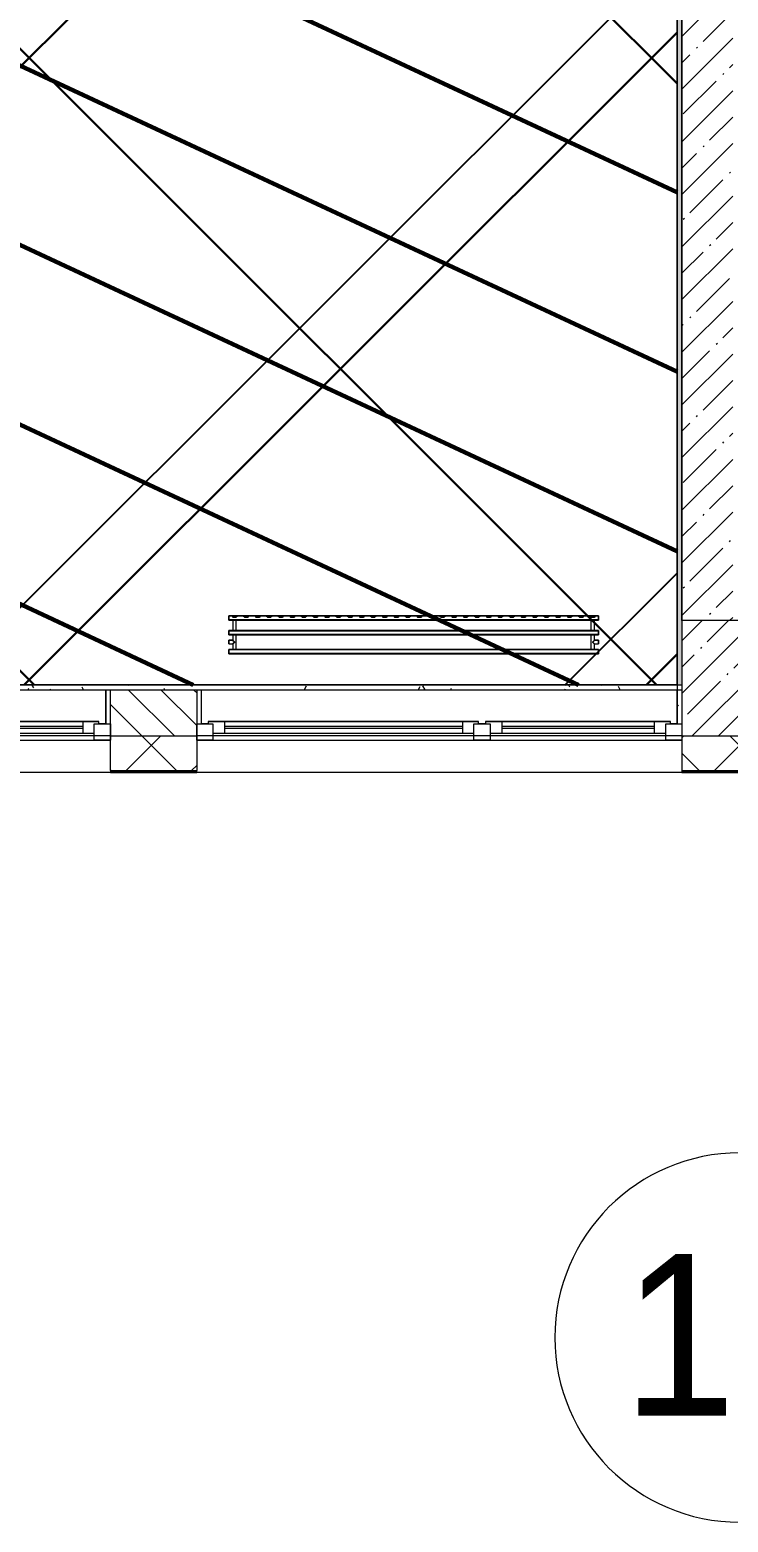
# Model space of a CAD drawing. Header units: millimetres. Extents: x -164500 to 426394, y -23753 to 102118.
# Drawn here: x 193360 to 196382, y -3507 to 2958 of the extents above; entities that cross this region are included whole.
import ezdxf

# ---------------------------------------------------------------- set-up
doc = ezdxf.new("R2010")
doc.units = ezdxf.units.MM
for name, color, linetype, lineweight in [('0) шлифовка', 5, 'Continuous', 60), ('5.3) Л-7 Линолеум 4 вып', 230, 'Continuous', 30), ('A-GLAZ', 7, 'Continuous', 9), ('A-GLAZ-1', 7, 'Continuous', 5), ('A-WALL', 7, 'Continuous', 5), ('I-WALL', 7, 'Continuous', 5), ('S-COLS', 7, 'Continuous', 9), ('S-COLS-1', 7, 'Continuous', 5), ('Оси', 7, 'Continuous', 9), ('Оси-1', 7, 'Continuous', 20)]:
    doc.layers.add(name, color=color, linetype=linetype, lineweight=lineweight)
for name, color, linetype in [('2) защита вин плитк', 6, 'Continuous'), ('3.1) Наливной пол', 3, 'Continuous'), ('3.2.3) Нал-ой пол 4 вып', 3, 'Continuous')]:
    doc.layers.add(name, color=color, linetype=linetype)
for name, color, linetype, lineweight, true_color in [('A-WALL-1', 9, 'Continuous', 5, 0x808080), ('A-WALL-FNSH-1', 9, 'Continuous', 5, 0x808080), ('M-EQPM-1', 7, 'Continuous', 9, 0xb2b2b2)]:
    doc.layers.add(name, color=color, linetype=linetype, lineweight=lineweight, true_color=true_color)
doc.styles.add('Arial', font='arial.ttf', dxfattribs={"width": 0.9, "height": 700})
pattern_1 = [(0, (148772.123, -0.94), (243.84, 60.96), [20.117, -162.763, 20.117, -162.763, -975.36]), (0, (148772.123, -0.94), (243.84, 60.96), [-365.76, 20.117, -345.643, 20.117, -162.763, -426.72]), (0, (148772.123, -0.94), (243.84, 60.96), [-914.4, 20.117, -101.803, 20.117, -284.683]), (120, (148863.563, 29.54), (-174.71291, 180.691634), [20.117, -162.763, 20.117, -162.763, -975.36]), (120, (148863.563, 29.54), (-174.71291, 180.691634), [-365.76, 20.117, -345.643, 20.117, -162.763, -426.72]), (120, (148863.563, 29.54), (-174.71291, 180.691634), [-914.4, 20.117, -101.803, 20.117, -284.683]), (240, (148894.043, 151.46), (-69.12709, -241.651634), [20.117, -162.763, 20.117, -162.763, -975.36]), (240, (148894.043, 151.46), (-69.12709, -241.651634), [-365.76, 20.117, -345.643, 20.117, -162.763, -426.72]), (240, (148894.043, 151.46), (-69.12709, -241.651634), [-914.4, 20.117, -101.803, 20.117, -284.683])]
pattern_2 = [(45, (148903.1, 14959), (-1347.04, 1347.04), [])]

# ---------------------------------------------------------------- blocks, each defined once
blk = doc.blocks.new('radiator_prado_classic_z_tip_30_po exemplyaru - Classic Z Тип 30-500-V459-Объем проектирования 2 этажа')
at = {"layer": 'M-EQPM-1'}
for p, q in [((0, 228), (0, 210)), ((1600, 228), (0, 228)), ((0, 210), (0, 228)), ((0, 228), (12.5, 228)), ((0, 210), (1600, 210)), ((17.8, 210), (0, 210)), ((12.5, 228), (37.5, 228)), ((37.5, 228), (12.5, 228)), ((12.5, 228), (37.5, 228)), ((12.5, 228), (17.5, 223)), ((12.5, 228), (17.5, 223)), ((32.5, 223), (17.5, 223)), ((17.5, 223), (32.5, 223)), ((17.5, 210), (17.5, 164)), ((17.5, 210), (17.5, 164)), ((17.8, 210), (17.5, 210)), ((17.5, 210), (17.8, 210)), ((17.8, 210), (17.5, 210)), ((17.5, 210), (26.9, 210)), ((19.7, 210), (17.8, 210)), ((17.8, 210), (32.2, 210)), ((32.2, 210), (17.8, 210)), ((23.1, 210), (19.7, 210)), ((25, 210), (23.1, 210)), ((28.7, 210), (25, 210)), ((26.9, 210), (32.5, 210)), ((30.3, 210), (28.7, 210)), ((31.5, 210), (30.3, 210)), ((32.2, 210), (31.5, 210)), ((32.5, 210), (32.2, 210)), ((32.2, 210), (32.5, 210)), ((32.5, 210), (32.2, 210)), ((1567.8, 210), (32.2, 210)), ((32.5, 223), (37.5, 228)), ((37.5, 228), (32.5, 223)), ((32.5, 164), (32.5, 210)), ((32.5, 164), (32.5, 210)), ((37.5, 228), (62.5, 228)), ((62.5, 228), (87.5, 228)), ((87.5, 228), (62.5, 228)), ((62.5, 228), (87.5, 228)), ((62.5, 228), (67.5, 223)), ((62.5, 228), (67.5, 223)), ((82.5, 223), (67.5, 223)), ((67.5, 223), (82.5, 223)), ((82.5, 223), (87.5, 228)), ((87.5, 228), (82.5, 223)), ((87.5, 228), (112.5, 228)), ((112.5, 228), (137.5, 228)), ((137.5, 228), (112.5, 228)), ((112.5, 228), (137.5, 228)), ((112.5, 228), (117.5, 223)), ((112.5, 228), (117.5, 223)), ((132.5, 223), (117.5, 223)), ((117.5, 223), (132.5, 223)), ((132.5, 223), (137.5, 228)), ((137.5, 228), (132.5, 223)), ((137.5, 228), (162.5, 228)), ((162.5, 228), (187.5, 228)), ((187.5, 228), (162.5, 228)), ((162.5, 228), (187.5, 228)), ((162.5, 228), (167.5, 223)), ((162.5, 228), (167.5, 223)), ((182.5, 223), (167.5, 223)), ((167.5, 223), (182.5, 223)), ((182.5, 223), (187.5, 228)), ((187.5, 228), (182.5, 223)), ((187.5, 228), (212.5, 228)), ((212.5, 228), (237.5, 228)), ((237.5, 228), (212.5, 228)), ((212.5, 228), (237.5, 228)), ((212.5, 228), (217.5, 223)), ((212.5, 228), (217.5, 223)), ((232.5, 223), (217.5, 223)), ((217.5, 223), (232.5, 223)), ((232.5, 223), (237.5, 228)), ((237.5, 228), (232.5, 223)), ((237.5, 228), (262.5, 228)), ((262.5, 228), (287.5, 228)), ((287.5, 228), (262.5, 228)), ((262.5, 228), (287.5, 228)), ((262.5, 228), (267.5, 223)), ((262.5, 228), (267.5, 223)), ((282.5, 223), (267.5, 223)), ((267.5, 223), (282.5, 223)), ((282.5, 223), (287.5, 228)), ((287.5, 228), (282.5, 223)), ((287.5, 228), (312.5, 228)), ((312.5, 228), (337.5, 228)), ((337.5, 228), (312.5, 228)), ((312.5, 228), (337.5, 228)), ((312.5, 228), (317.5, 223)), ((312.5, 228), (317.5, 223)), ((332.5, 223), (317.5, 223)), ((317.5, 223), (332.5, 223)), ((332.5, 223), (337.5, 228)), ((337.5, 228), (332.5, 223)), ((337.5, 228), (362.5, 228)), ((362.5, 228), (387.5, 228)), ((387.5, 228), (362.5, 228)), ((362.5, 228), (387.5, 228)), ((362.5, 228), (367.5, 223)), ((362.5, 228), (367.5, 223)), ((382.5, 223), (367.5, 223)), ((367.5, 223), (382.5, 223)), ((382.5, 223), (387.5, 228)), ((387.5, 228), (382.5, 223)), ((387.5, 228), (412.5, 228)), ((412.5, 228), (437.5, 228)), ((437.5, 228), (412.5, 228)), ((412.5, 228), (437.5, 228)), ((412.5, 228), (417.5, 223)), ((412.5, 228), (417.5, 223)), ((432.5, 223), (417.5, 223)), ((417.5, 223), (432.5, 223)), ((432.5, 223), (437.5, 228)), ((437.5, 228), (432.5, 223)), ((437.5, 228), (462.5, 228)), ((462.5, 228), (487.5, 228)), ((487.5, 228), (462.5, 228)), ((462.5, 228), (487.5, 228)), ((462.5, 228), (467.5, 223)), ((462.5, 228), (467.5, 223)), ((482.5, 223), (467.5, 223)), ((467.5, 223), (482.5, 223)), ((482.5, 223), (487.5, 228)), ((487.5, 228), (482.5, 223)), ((487.5, 228), (512.5, 228)), ((512.5, 228), (537.5, 228)), ((537.5, 228), (512.5, 228)), ((512.5, 228), (537.5, 228)), ((512.5, 228), (517.5, 223)), ((512.5, 228), (517.5, 223)), ((532.5, 223), (517.5, 223)), ((517.5, 223), (532.5, 223)), ((532.5, 223), (537.5, 228)), ((537.5, 228), (532.5, 223)), ((537.5, 228), (562.5, 228)), ((562.5, 228), (587.5, 228)), ((587.5, 228), (562.5, 228)), ((562.5, 228), (587.5, 228)), ((562.5, 228), (567.5, 223)), ((562.5, 228), (567.5, 223)), ((582.5, 223), (567.5, 223)), ((567.5, 223), (582.5, 223)), ((582.5, 223), (587.5, 228)), ((587.5, 228), (582.5, 223)), ((587.5, 228), (612.5, 228)), ((612.5, 228), (637.5, 228)), ((637.5, 228), (612.5, 228)), ((612.5, 228), (637.5, 228)), ((612.5, 228), (617.5, 223)), ((612.5, 228), (617.5, 223)), ((632.5, 223), (617.5, 223)), ((617.5, 223), (632.5, 223)), ((632.5, 223), (637.5, 228)), ((637.5, 228), (632.5, 223)), ((637.5, 228), (662.5, 228)), ((662.5, 228), (687.5, 228)), ((687.5, 228), (662.5, 228)), ((662.5, 228), (687.5, 228)), ((662.5, 228), (667.5, 223)), ((662.5, 228), (667.5, 223)), ((682.5, 223), (667.5, 223)), ((667.5, 223), (682.5, 223)), ((682.5, 223), (687.5, 228)), ((687.5, 228), (682.5, 223)), ((687.5, 228), (712.5, 228)), ((712.5, 228), (737.5, 228)), ((737.5, 228), (712.5, 228)), ((712.5, 228), (737.5, 228)), ((712.5, 228), (717.5, 223)), ((712.5, 228), (717.5, 223)), ((732.5, 223), (717.5, 223)), ((717.5, 223), (732.5, 223)), ((732.5, 223), (737.5, 228)), ((737.5, 228), (732.5, 223)), ((737.5, 228), (762.5, 228)), ((762.5, 228), (787.5, 228)), ((787.5, 228), (762.5, 228)), ((762.5, 228), (787.5, 228)), ((762.5, 228), (767.5, 223)), ((762.5, 228), (767.5, 223)), ((782.5, 223), (767.5, 223)), ((767.5, 223), (782.5, 223)), ((782.5, 223), (787.5, 228)), ((787.5, 228), (782.5, 223)), ((787.5, 228), (812.5, 228)), ((812.5, 228), (837.5, 228)), ((837.5, 228), (812.5, 228)), ((812.5, 228), (837.5, 228)), ((812.5, 228), (817.5, 223)), ((812.5, 228), (817.5, 223)), ((832.5, 223), (817.5, 223)), ((817.5, 223), (832.5, 223)), ((832.5, 223), (837.5, 228)), ((837.5, 228), (832.5, 223)), ((837.5, 228), (862.5, 228)), ((862.5, 228), (887.5, 228)), ((887.5, 228), (862.5, 228)), ((862.5, 228), (887.5, 228)), ((862.5, 228), (867.5, 223)), ((862.5, 228), (867.5, 223)), ((882.5, 223), (867.5, 223)), ((867.5, 223), (882.5, 223)), ((882.5, 223), (887.5, 228)), ((887.5, 228), (882.5, 223)), ((887.5, 228), (912.5, 228)), ((912.5, 228), (937.5, 228)), ((937.5, 228), (912.5, 228)), ((912.5, 228), (937.5, 228)), ((912.5, 228), (917.5, 223)), ((912.5, 228), (917.5, 223)), ((932.5, 223), (917.5, 223)), ((917.5, 223), (932.5, 223)), ((932.5, 223), (937.5, 228)), ((937.5, 228), (932.5, 223)), ((937.5, 228), (962.5, 228)), ((962.5, 228), (987.5, 228)), ((987.5, 228), (962.5, 228)), ((962.5, 228), (987.5, 228)), ((962.5, 228), (967.5, 223)), ((962.5, 228), (967.5, 223)), ((982.5, 223), (967.5, 223)), ((967.5, 223), (982.5, 223)), ((982.5, 223), (987.5, 228)), ((987.5, 228), (982.5, 223)), ((987.5, 228), (1012.5, 228)), ((1012.5, 228), (1037.5, 228)), ((1037.5, 228), (1012.5, 228)), ((1012.5, 228), (1037.5, 228)), ((1012.5, 228), (1017.5, 223)), ((1012.5, 228), (1017.5, 223)), ((1032.5, 223), (1017.5, 223)), ((1017.5, 223), (1032.5, 223)), ((1032.5, 223), (1037.5, 228)), ((1037.5, 228), (1032.5, 223)), ((1037.5, 228), (1062.5, 228)), ((1062.5, 228), (1087.5, 228)), ((1087.5, 228), (1062.5, 228)), ((1062.5, 228), (1087.5, 228)), ((1062.5, 228), (1067.5, 223)), ((1062.5, 228), (1067.5, 223)), ((1082.5, 223), (1067.5, 223)), ((1067.5, 223), (1082.5, 223)), ((1082.5, 223), (1087.5, 228)), ((1087.5, 228), (1082.5, 223)), ((1087.5, 228), (1112.5, 228)), ((1112.5, 228), (1137.5, 228)), ((1137.5, 228), (1112.5, 228)), ((1112.5, 228), (1137.5, 228)), ((1112.5, 228), (1117.5, 223)), ((1112.5, 228), (1117.5, 223)), ((1132.5, 223), (1117.5, 223)), ((1117.5, 223), (1132.5, 223)), ((1132.5, 223), (1137.5, 228)), ((1137.5, 228), (1132.5, 223)), ((1137.5, 228), (1162.5, 228)), ((1162.5, 228), (1187.5, 228)), ((1187.5, 228), (1162.5, 228)), ((1162.5, 228), (1187.5, 228)), ((1162.5, 228), (1167.5, 223)), ((1162.5, 228), (1167.5, 223)), ((1182.5, 223), (1167.5, 223)), ((1167.5, 223), (1182.5, 223)), ((1182.5, 223), (1187.5, 228)), ((1187.5, 228), (1182.5, 223)), ((1187.5, 228), (1212.5, 228)), ((1212.5, 228), (1237.5, 228)), ((1237.5, 228), (1212.5, 228)), ((1212.5, 228), (1237.5, 228)), ((1212.5, 228), (1217.5, 223)), ((1212.5, 228), (1217.5, 223)), ((1232.5, 223), (1217.5, 223)), ((1217.5, 223), (1232.5, 223)), ((1232.5, 223), (1237.5, 228)), ((1237.5, 228), (1232.5, 223)), ((1237.5, 228), (1262.5, 228)), ((1262.5, 228), (1287.5, 228)), ((1287.5, 228), (1262.5, 228)), ((1262.5, 228), (1287.5, 228)), ((1262.5, 228), (1267.5, 223)), ((1262.5, 228), (1267.5, 223)), ((1282.5, 223), (1267.5, 223)), ((1267.5, 223), (1282.5, 223)), ((1282.5, 223), (1287.5, 228)), ((1287.5, 228), (1282.5, 223)), ((1287.5, 228), (1312.5, 228)), ((1312.5, 228), (1337.5, 228)), ((1337.5, 228), (1312.5, 228)), ((1312.5, 228), (1337.5, 228)), ((1312.5, 228), (1317.5, 223)), ((1312.5, 228), (1317.5, 223)), ((1332.5, 223), (1317.5, 223)), ((1317.5, 223), (1332.5, 223)), ((1332.5, 223), (1337.5, 228)), ((1337.5, 228), (1332.5, 223)), ((1337.5, 228), (1362.5, 228)), ((1362.5, 228), (1387.5, 228)), ((1387.5, 228), (1362.5, 228)), ((1362.5, 228), (1387.5, 228)), ((1362.5, 228), (1367.5, 223)), ((1362.5, 228), (1367.5, 223)), ((1382.5, 223), (1367.5, 223)), ((1367.5, 223), (1382.5, 223)), ((1382.5, 223), (1387.5, 228)), ((1387.5, 228), (1382.5, 223)), ((1387.5, 228), (1412.5, 228)), ((1412.5, 228), (1437.5, 228)), ((1437.5, 228), (1412.5, 228)), ((1412.5, 228), (1437.5, 228)), ((1412.5, 228), (1417.5, 223)), ((1412.5, 228), (1417.5, 223)), ((1432.5, 223), (1417.5, 223)), ((1417.5, 223), (1432.5, 223)), ((1432.5, 223), (1437.5, 228)), ((1437.5, 228), (1432.5, 223)), ((1437.5, 228), (1462.5, 228)), ((1462.5, 228), (1487.5, 228)), ((1487.5, 228), (1462.5, 228)), ((1462.5, 228), (1487.5, 228)), ((1462.5, 228), (1467.5, 223)), ((1462.5, 228), (1467.5, 223)), ((1482.5, 223), (1467.5, 223)), ((1467.5, 223), (1482.5, 223)), ((1482.5, 223), (1487.5, 228)), ((1487.5, 228), (1482.5, 223)), ((1487.5, 228), (1512.5, 228)), ((1512.5, 228), (1537.5, 228)), ((1537.5, 228), (1512.5, 228)), ((1512.5, 228), (1537.5, 228)), ((1512.5, 228), (1517.5, 223)), ((1512.5, 228), (1517.5, 223)), ((1532.5, 223), (1517.5, 223)), ((1517.5, 223), (1532.5, 223)), ((1532.5, 223), (1537.5, 228)), ((1537.5, 228), (1532.5, 223)), ((1537.5, 228), (1562.5, 228)), ((1562.5, 228), (1587.5, 228)), ((1587.5, 228), (1562.5, 228)), ((1562.5, 228), (1587.5, 228)), ((1562.5, 228), (1567.5, 223)), ((1562.5, 228), (1567.5, 223)), ((1582.5, 223), (1567.5, 223)), ((1567.5, 223), (1582.5, 223)), ((1567.5, 210), (1567.5, 164)), ((1567.5, 210), (1567.5, 164)), ((1567.8, 210), (1567.5, 210)), ((1567.5, 210), (1567.8, 210)), ((1567.8, 210), (1567.5, 210)), ((1567.5, 210), (1567.8, 210)), ((1582.2, 210), (1567.8, 210)), ((1567.8, 210), (1582.2, 210)), ((1571.2, 210), (1567.8, 210)), ((1567.8, 210), (1582.2, 210)), ((1575, 210), (1571.2, 210)), ((1578.7, 210), (1575, 210)), ((1581.5, 210), (1578.7, 210)), ((1582.2, 210), (1581.5, 210)), ((1582.5, 210), (1582.2, 210)), ((1582.2, 210), (1582.5, 210)), ((1582.5, 210), (1582.2, 210)), ((1582.2, 210), (1582.5, 210)), ((1600, 210), (1582.2, 210)), ((1582.5, 223), (1587.5, 228)), ((1587.5, 228), (1582.5, 223)), ((1582.5, 164), (1582.5, 210)), ((1582.5, 164), (1582.5, 210)), ((1587.5, 228), (1600, 228)), ((1600, 210), (1600, 228)), ((1600, 228), (1600, 210)), ((1600, 164), (0, 164)), ((0, 164), (0, 146)), ((0, 146), (0, 164)), ((0, 164), (17.8, 164)), ((0, 146), (1600, 146)), ((18.5, 146), (0, 146)), ((17.8, 164), (17.5, 164)), ((17.5, 164), (17.8, 164)), ((17.8, 164), (17.5, 164)), ((17.5, 164), (26.9, 164)), ((17.5, 146), (17.5, 121.5)), ((17.5, 146), (17.5, 121.5)), ((17.5, 146), (17.8, 146)), ((18.5, 146), (17.5, 146)), ((17.5, 146), (18.5, 146)), ((17.8, 146), (17.5, 146)), ((18.5, 164), (17.8, 164)), ((17.8, 164), (32.2, 164)), ((32.2, 164), (17.8, 164)), ((17.8, 146), (18.5, 146)), ((32.2, 146), (17.8, 146)), ((19.7, 164), (18.5, 164)), ((18.5, 146), (21.2, 146)), ((32.2, 146), (18.5, 146)), ((18.5, 146), (32.2, 146)), ((23.1, 164), (19.7, 164)), ((21.2, 146), (25, 146)), ((26.9, 164), (23.1, 164)), ((25, 146), (28.7, 146)), ((30.3, 164), (26.9, 164)), ((26.9, 164), (32.5, 164)), ((28.7, 146), (32.2, 146)), ((31.5, 164), (30.3, 164)), ((32.2, 164), (31.5, 164)), ((32.5, 164), (32.2, 164)), ((32.2, 164), (32.5, 164)), ((32.5, 164), (32.2, 164)), ((32.2, 164), (1567.8, 164)), ((32.2, 146), (32.5, 146)), ((32.5, 146), (32.2, 146)), ((32.2, 146), (32.5, 146)), ((32.5, 146), (32.2, 146)), ((1567.8, 146), (32.2, 146)), ((32.5, 82), (32.5, 146)), ((32.5, 82), (32.5, 146)), ((1567.8, 164), (1567.5, 164)), ((1567.5, 164), (1567.8, 164)), ((1567.8, 164), (1567.5, 164)), ((1567.5, 164), (1567.8, 164)), ((1567.5, 146), (1567.5, 82)), ((1567.5, 146), (1567.5, 82)), ((1567.5, 146), (1567.8, 146)), ((1573.1, 146), (1567.5, 146)), ((1567.5, 146), (1567.8, 146)), ((1567.8, 146), (1567.5, 146)), ((1582.2, 164), (1567.8, 164)), ((1567.8, 164), (1582.2, 164)), ((1568.5, 164), (1567.8, 164)), ((1567.8, 164), (1582.2, 164)), ((1567.8, 146), (1581.5, 146)), ((1567.8, 146), (1568.5, 146)), ((1581.5, 146), (1567.8, 146)), ((1571.2, 164), (1568.5, 164)), ((1568.5, 146), (1569.7, 146)), ((1569.7, 146), (1573.1, 146)), ((1573.1, 164), (1571.2, 164)), ((1575, 164), (1573.1, 164)), ((1582.5, 146), (1573.1, 146)), ((1573.1, 146), (1576.9, 146)), ((1576.9, 164), (1575, 164)), ((1578.7, 164), (1576.9, 164)), ((1576.9, 146), (1578.7, 146)), ((1582.2, 164), (1578.7, 164)), ((1578.7, 146), (1581.5, 146)), ((1581.5, 146), (1582.2, 146)), ((1581.5, 146), (1582.2, 146)), ((1582.5, 146), (1581.5, 146)), ((1600, 146), (1581.5, 146)), ((1582.5, 164), (1582.2, 164)), ((1582.2, 164), (1582.5, 164)), ((1582.5, 164), (1582.2, 164)), ((1582.2, 164), (1582.5, 164)), ((1582.2, 164), (1600, 164)), ((1582.2, 146), (1582.5, 146)), ((1582.2, 146), (1582.5, 146)), ((1582.5, 121.5), (1582.5, 146)), ((1582.5, 121.5), (1582.5, 146)), ((1600, 146), (1600, 164)), ((1600, 164), (1600, 146)), ((17.5, 121.5), (0, 121.5)), ((17.5, 121.5), (0, 121.5)), ((0, 121.5), (0, 120.5)), ((0, 106.5), (0, 121.5)), ((0, 120.5), (0, 117.7)), ((0, 120.5), (0, 119.3)), ((0, 119.3), (0, 120.5)), ((0, 120.5), (0, 120.5)), ((0, 119.3), (0, 117.7)), ((0, 117.7), (0, 119.3)), ((0, 117.7), (0, 114)), ((0, 115.9), (0, 117.7)), ((0, 117.7), (0, 107.5)), ((0, 114), (0, 115.9)), ((0, 114), (0, 110.3)), ((0, 112.1), (0, 114)), ((0, 110.3), (0, 112.1)), ((0, 108.7), (0, 110.3)), ((0, 110.3), (0, 108.7)), ((0, 108.7), (0, 107.5)), ((0, 107.5), (0, 108.7)), ((0, 107.5), (0, 106.5)), ((0, 107.5), (0, 107.5)), ((0, 106.5), (17.5, 106.5)), ((0, 106.5), (17.5, 106.5)), ((1600, 82), (0, 82)), ((0, 82), (0, 64)), ((0, 64), (0, 82)), ((0, 82), (18.5, 82)), ((17.5, 106.5), (17.5, 82)), ((17.5, 106.5), (17.5, 82)), ((18.5, 82), (17.5, 82)), ((17.5, 82), (18.5, 82)), ((17.8, 82), (17.5, 82)), ((17.5, 82), (21.2, 82)), ((18.5, 82), (17.8, 82)), ((21.2, 82), (18.5, 82)), ((18.5, 82), (32.2, 82)), ((32.2, 82), (18.5, 82)), ((23.1, 82), (21.2, 82)), ((21.2, 82), (32.5, 82)), ((25, 82), (23.1, 82)), ((26.9, 82), (25, 82)), ((28.7, 82), (26.9, 82)), ((30.3, 82), (28.7, 82)), ((31.5, 82), (30.3, 82)), ((32.2, 82), (31.5, 82)), ((32.5, 82), (32.2, 82)), ((32.2, 82), (32.5, 82)), ((32.5, 82), (32.2, 82)), ((32.2, 82), (1567.8, 82)), ((1567.8, 82), (1567.5, 82)), ((1567.5, 82), (1571.2, 82)), ((1567.8, 82), (1567.5, 82)), ((1567.5, 82), (1567.8, 82)), ((1581.5, 82), (1567.8, 82)), ((1569.7, 82), (1567.8, 82)), ((1567.8, 82), (1581.5, 82)), ((1571.2, 82), (1569.7, 82)), ((1571.2, 82), (1582.5, 82)), ((1575, 82), (1571.2, 82)), ((1576.9, 82), (1575, 82)), ((1580.3, 82), (1576.9, 82)), ((1581.5, 82), (1580.3, 82)), ((1582.5, 82), (1581.5, 82)), ((1582.5, 82), (1581.5, 82)), ((1581.5, 82), (1582.5, 82)), ((1581.5, 82), (1600, 82)), ((1600, 121.5), (1582.5, 121.5)), ((1600, 121.5), (1582.5, 121.5)), ((1582.5, 82), (1582.5, 106.5)), ((1582.5, 106.5), (1600, 106.5)), ((1582.5, 82), (1582.5, 106.5)), ((1582.5, 106.5), (1600, 106.5)), ((1600, 121.5), (1600, 106.5)), ((1600, 120.5), (1600, 121.5)), ((1600, 121.5), (1600, 120.5)), ((1600, 120.5), (1600, 121.5)), ((1600, 107.5), (1600, 120.5)), ((1600, 120.5), (1600, 119.3)), ((1600, 107.5), (1600, 120.5)), ((1600, 119.3), (1600, 117.7)), ((1600, 117.7), (1600, 115.9)), ((1600, 115.9), (1600, 114)), ((1600, 114), (1600, 112.1)), ((1600, 112.1), (1600, 110.3)), ((1600, 110.3), (1600, 108.7)), ((1600, 108.7), (1600, 107.5)), ((1600, 106.5), (1600, 107.5)), ((1600, 107.5), (1600, 106.5)), ((1600, 106.5), (1600, 107.5)), ((1600, 64), (1600, 82)), ((1600, 82), (1600, 64)), ((1600, 64), (0, 64)), ((0, 64), (1600, 64))]:
    blk.add_line(p, q, dxfattribs=at)
for points, knots in [([(18.5, 120.5), (18.4, 120.6), (18.3, 120.7), (18.1, 120.9), (17.9, 121.1), (17.8, 121.2), (17.7, 121.3), (17.5, 121.5), (17.5, 121.5), (17.5, 121.5)], [0.7142857, 0.7142857, 0.7142857, 0.7142857, 0.75, 0.7857143, 0.8214286, 0.8571429, 0.8928571, 0.9285714, 1, 1, 1, 1]), ([(17.5, 121.5), (17.5, 121.5), (17.5, 121.5), (17.7, 121.3), (17.8, 121.2), (17.9, 121.1), (18.1, 120.9), (18.3, 120.7), (18.4, 120.6), (18.5, 120.5)], [0, 0, 0, 0, 0.0714286, 0.1071429, 0.1428571, 0.1785714, 0.2142857, 0.25, 0.2857143, 0.2857143, 0.2857143, 0.2857143]), ([(17.5, 121.5), (17.5, 121.5), (17.5, 121.5), (17.7, 121.3), (17.8, 121.2), (17.9, 121.1), (18.1, 120.9), (18.3, 120.7), (18.4, 120.6), (18.5, 120.5)], [0, 0, 0, 0, 0.0714286, 0.1071429, 0.1428571, 0.1785714, 0.2142857, 0.25, 0.2857143, 0.2857143, 0.2857143, 0.2857143]), ([(25, 114), (24.5, 114.5), (23.6, 115.4), (22.4, 116.6), (21.6, 117.4), (21.1, 117.9), (20.8, 118.2), (20.5, 118.5), (20.2, 118.8), (19.8, 119.1), (19.6, 119.4), (19.3, 119.7), (19, 120), (18.7, 120.3), (18.5, 120.5), (18.3, 120.7), (18.1, 120.9), (17.9, 121.1), (17.8, 121.2), (17.7, 121.3), (17.5, 121.5), (17.5, 121.5), (17.5, 121.5)], [0, 0, 0, 0, 0.142857, 0.285714, 0.357143, 0.392857, 0.428571, 0.464286, 0.5, 0.535714, 0.571429, 0.607143, 0.642857, 0.678571, 0.714286, 0.75, 0.785714, 0.821429, 0.857143, 0.892857, 0.928571, 1, 1, 1, 1]), ([(17.5, 106.5), (17.5, 106.5), (17.5, 106.5), (17.7, 106.7), (17.8, 106.8), (17.9, 106.9), (18.1, 107.1), (18.3, 107.3), (18.5, 107.5), (18.7, 107.7), (19, 108), (19.3, 108.3), (19.6, 108.6), (19.8, 108.9), (20.3, 109.3), (20.7, 109.7), (21.1, 110.1), (21.6, 110.6), (22.4, 111.4), (23.6, 112.6), (24.5, 113.5), (25, 114)], [0, 0, 0, 0, 0.071429, 0.107143, 0.142857, 0.178571, 0.214286, 0.25, 0.285714, 0.321429, 0.357143, 0.392857, 0.428571, 0.464286, 0.5, 0.571429, 0.607143, 0.642857, 0.714286, 0.857143, 1, 1, 1, 1]), ([(17.5, 106.5), (17.5, 106.5), (17.5, 106.5), (17.7, 106.7), (17.8, 106.8), (17.9, 106.9), (18.1, 107.1), (18.3, 107.3), (18.4, 107.4), (18.5, 107.5)], [0, 0, 0, 0, 0.0714286, 0.1071429, 0.1428571, 0.1785714, 0.2142857, 0.25, 0.2857143, 0.2857143, 0.2857143, 0.2857143]), ([(18.5, 107.5), (18.4, 107.4), (18.3, 107.3), (18.1, 107.1), (17.9, 106.9), (17.8, 106.8), (17.7, 106.7), (17.5, 106.5), (17.5, 106.5), (17.5, 106.5)], [0.7142857, 0.7142857, 0.7142857, 0.7142857, 0.75, 0.7857143, 0.8214286, 0.8571429, 0.8928571, 0.9285714, 1, 1, 1, 1]), ([(18.5, 107.5), (18.4, 107.4), (18.3, 107.3), (18.1, 107.1), (17.9, 106.9), (17.8, 106.8), (17.7, 106.7), (17.5, 106.5), (17.5, 106.5), (17.5, 106.5)], [0.7142857, 0.7142857, 0.7142857, 0.7142857, 0.75, 0.7857143, 0.8214286, 0.8571429, 0.8928571, 0.9285714, 1, 1, 1, 1]), ([(22.1, 116.9), (21.9, 117.1), (21.6, 117.4), (21.1, 117.9), (20.8, 118.2), (20.5, 118.5), (20.2, 118.8), (19.9, 119.2), (19.7, 119.3), (19.6, 119.4)], [0.2857143, 0.2857143, 0.2857143, 0.2857143, 0.3571429, 0.3928571, 0.4285714, 0.4642857, 0.5, 0.5357143, 0.5714286, 0.5714286, 0.5714286, 0.5714286]), ([(19.6, 119.4), (19.7, 119.3), (19.9, 119.2), (20.3, 118.7), (20.7, 118.3), (21.1, 117.9), (21.6, 117.4), (21.9, 117.1), (22.1, 116.9)], [0.4285714, 0.4285714, 0.4285714, 0.4285714, 0.4642857, 0.5, 0.5714286, 0.6071429, 0.6428571, 0.7142857, 0.7142857, 0.7142857, 0.7142857]), ([(19.6, 119.4), (19.7, 119.3), (19.8, 119.1), (20.3, 118.7), (20.7, 118.3), (21.1, 117.9), (21.6, 117.4), (21.9, 117.1), (22.1, 116.9)], [0.4285714, 0.4285714, 0.4285714, 0.4285714, 0.4642857, 0.5, 0.5714286, 0.6071429, 0.6428571, 0.7142857, 0.7142857, 0.7142857, 0.7142857]), ([(22.1, 111.1), (21.9, 110.9), (21.6, 110.6), (21.1, 110.1), (20.8, 109.8), (20.5, 109.5), (20.2, 109.2), (19.9, 108.8), (19.7, 108.7), (19.6, 108.6)], [0.2857143, 0.2857143, 0.2857143, 0.2857143, 0.3571429, 0.3928571, 0.4285714, 0.4642857, 0.5, 0.5357143, 0.5714286, 0.5714286, 0.5714286, 0.5714286]), ([(22.1, 111.1), (21.9, 110.9), (21.6, 110.6), (21.1, 110.1), (20.8, 109.8), (20.5, 109.5), (20.2, 109.2), (19.8, 108.9), (19.7, 108.7), (19.6, 108.6)], [0.2857143, 0.2857143, 0.2857143, 0.2857143, 0.3571429, 0.3928571, 0.4285714, 0.4642857, 0.5, 0.5357143, 0.5714286, 0.5714286, 0.5714286, 0.5714286]), ([(19.6, 108.6), (19.7, 108.7), (19.9, 108.8), (20.3, 109.3), (20.6, 109.6), (20.8, 109.8)], [0.4285714, 0.4285714, 0.4285714, 0.4285714, 0.4642857, 0.5, 0.5714286, 0.5714286, 0.5714286, 0.5714286]), ([(20.8, 109.8), (20.9, 109.9), (21.1, 110.1), (21.6, 110.6), (21.9, 110.9), (22.1, 111.1)], [0.5714286, 0.5714286, 0.5714286, 0.5714286, 0.6071429, 0.6428571, 0.7142857, 0.7142857, 0.7142857, 0.7142857]), ([(1575, 114), (1575.5, 114.5), (1576.4, 115.4), (1577.6, 116.6), (1578.4, 117.4), (1578.9, 117.9), (1579.2, 118.2), (1579.5, 118.5), (1579.8, 118.8), (1580.1, 119.2), (1580.4, 119.4), (1580.7, 119.7), (1581, 120), (1581.3, 120.3), (1581.5, 120.5), (1581.7, 120.7), (1581.9, 120.9), (1582.1, 121.1), (1582.2, 121.2), (1582.3, 121.3), (1582.5, 121.5), (1582.5, 121.5), (1582.5, 121.5)], [0, 0, 0, 0, 0.142857, 0.285714, 0.357143, 0.392857, 0.428571, 0.464286, 0.5, 0.535714, 0.571429, 0.607143, 0.642857, 0.678571, 0.714286, 0.75, 0.785714, 0.821429, 0.857143, 0.892857, 0.928571, 1, 1, 1, 1]), ([(1582.5, 106.5), (1582.5, 106.5), (1582.5, 106.5), (1582.3, 106.7), (1582.2, 106.8), (1582.1, 106.9), (1581.9, 107.1), (1581.7, 107.3), (1581.5, 107.5), (1581.3, 107.7), (1581, 108), (1580.7, 108.3), (1580.4, 108.6), (1580.1, 108.8), (1579.7, 109.3), (1579.3, 109.7), (1578.9, 110.1), (1578.4, 110.6), (1577.6, 111.4), (1576.4, 112.6), (1575.5, 113.5), (1575, 114)], [0, 0, 0, 0, 0.071429, 0.107143, 0.142857, 0.178571, 0.214286, 0.25, 0.285714, 0.321429, 0.357143, 0.392857, 0.428571, 0.464286, 0.5, 0.571429, 0.607143, 0.642857, 0.714286, 0.857143, 1, 1, 1, 1]), ([(1580.4, 119.4), (1580.3, 119.3), (1580.1, 119.2), (1579.7, 118.7), (1579.3, 118.3), (1578.9, 117.9), (1578.4, 117.4), (1578.1, 117.1), (1577.9, 116.9)], [0.4285714, 0.4285714, 0.4285714, 0.4285714, 0.4642857, 0.5, 0.5714286, 0.6071429, 0.6428571, 0.7142857, 0.7142857, 0.7142857, 0.7142857]), ([(1580.4, 119.4), (1580.3, 119.3), (1580.1, 119.2), (1579.7, 118.7), (1579.3, 118.3), (1578.9, 117.9), (1578.4, 117.4), (1578.1, 117.1), (1577.9, 116.9)], [0.4285714, 0.4285714, 0.4285714, 0.4285714, 0.4642857, 0.5, 0.5714286, 0.6071429, 0.6428571, 0.7142857, 0.7142857, 0.7142857, 0.7142857]), ([(1577.9, 116.9), (1578.1, 117.1), (1578.4, 117.4), (1578.9, 117.9), (1579.2, 118.2), (1579.5, 118.5), (1579.8, 118.8), (1580.1, 119.2), (1580.3, 119.3), (1580.4, 119.4)], [0.2857143, 0.2857143, 0.2857143, 0.2857143, 0.3571429, 0.3928571, 0.4285714, 0.4642857, 0.5, 0.5357143, 0.5714286, 0.5714286, 0.5714286, 0.5714286]), ([(1577.9, 111.1), (1578.1, 110.9), (1578.4, 110.6), (1578.9, 110.1), (1579.2, 109.8), (1579.5, 109.5), (1579.8, 109.2), (1580.1, 108.8), (1580.3, 108.7), (1580.4, 108.6)], [0.2857143, 0.2857143, 0.2857143, 0.2857143, 0.3571429, 0.3928571, 0.4285714, 0.4642857, 0.5, 0.5357143, 0.5714286, 0.5714286, 0.5714286, 0.5714286]), ([(1577.9, 111.1), (1578.1, 110.9), (1578.4, 110.6), (1578.9, 110.1), (1579.1, 109.9), (1579.2, 109.8)], [0.2857143, 0.2857143, 0.2857143, 0.2857143, 0.3571429, 0.3928571, 0.4285714, 0.4285714, 0.4285714, 0.4285714]), ([(1580.4, 108.6), (1580.3, 108.7), (1580.1, 108.8), (1579.7, 109.3), (1579.3, 109.7), (1578.9, 110.1), (1578.4, 110.6), (1578.1, 110.9), (1577.9, 111.1)], [0.4285714, 0.4285714, 0.4285714, 0.4285714, 0.4642857, 0.5, 0.5714286, 0.6071429, 0.6428571, 0.7142857, 0.7142857, 0.7142857, 0.7142857]), ([(1582.5, 121.5), (1582.5, 121.5), (1582.5, 121.5), (1582.3, 121.3), (1582.2, 121.2), (1582.1, 121.1), (1581.9, 120.9), (1581.7, 120.7), (1581.6, 120.6), (1581.5, 120.5)], [0, 0, 0, 0, 0.0714286, 0.1071429, 0.1428571, 0.1785714, 0.2142857, 0.25, 0.2857143, 0.2857143, 0.2857143, 0.2857143]), ([(1582.5, 121.5), (1582.5, 121.5), (1582.5, 121.5), (1582.3, 121.3), (1582.2, 121.2), (1582.1, 121.1), (1581.9, 120.9), (1581.7, 120.7), (1581.6, 120.6), (1581.5, 120.5)], [0, 0, 0, 0, 0.0714286, 0.1071429, 0.1428571, 0.1785714, 0.2142857, 0.25, 0.2857143, 0.2857143, 0.2857143, 0.2857143]), ([(1581.5, 120.5), (1581.6, 120.6), (1581.7, 120.7), (1581.9, 120.9), (1582.1, 121.1), (1582.2, 121.2), (1582.3, 121.3), (1582.5, 121.5), (1582.5, 121.5), (1582.5, 121.5)], [0.7142857, 0.7142857, 0.7142857, 0.7142857, 0.75, 0.7857143, 0.8214286, 0.8571429, 0.8928571, 0.9285714, 1, 1, 1, 1]), ([(1581.5, 107.5), (1581.6, 107.4), (1581.7, 107.3), (1581.9, 107.1), (1582.1, 106.9), (1582.2, 106.8), (1582.3, 106.7), (1582.5, 106.5), (1582.5, 106.5), (1582.5, 106.5)], [0.7142857, 0.7142857, 0.7142857, 0.7142857, 0.75, 0.7857143, 0.8214286, 0.8571429, 0.8928571, 0.9285714, 1, 1, 1, 1]), ([(1581.5, 107.5), (1581.6, 107.4), (1581.7, 107.3), (1581.9, 107.1), (1582.1, 106.9), (1582.2, 106.8), (1582.3, 106.7), (1582.5, 106.5), (1582.5, 106.5), (1582.5, 106.5)], [0.7142857, 0.7142857, 0.7142857, 0.7142857, 0.75, 0.7857143, 0.8214286, 0.8571429, 0.8928571, 0.9285714, 1, 1, 1, 1]), ([(1582.5, 106.5), (1582.5, 106.5), (1582.5, 106.5), (1582.3, 106.7), (1582.2, 106.8), (1582.1, 106.9), (1581.9, 107.1), (1581.7, 107.3), (1581.6, 107.4), (1581.5, 107.5)], [0, 0, 0, 0, 0.0714286, 0.1071429, 0.1428571, 0.1785714, 0.2142857, 0.25, 0.2857143, 0.2857143, 0.2857143, 0.2857143])]:
    blk.add_open_spline(points, degree=3, knots=knots, dxfattribs=at)
for points in [[(19.6, 119.4), (19.5, 119.5), (19.3, 119.7), (19, 120), (18.7, 120.3), (18.6, 120.4), (18.5, 120.5)], [(18.5, 120.5), (18.6, 120.4), (18.7, 120.3), (19, 120), (19.3, 119.7), (19.5, 119.5), (19.6, 119.4)], [(18.5, 120.5), (18.6, 120.4), (18.7, 120.3), (19, 120), (19.3, 119.7), (19.5, 119.5), (19.6, 119.4)], [(18.5, 107.5), (18.6, 107.6), (18.7, 107.7), (19, 108), (19.3, 108.3), (19.5, 108.5), (19.6, 108.6)], [(19.6, 108.6), (19.5, 108.5), (19.3, 108.3), (19, 108), (18.7, 107.7), (18.6, 107.6), (18.5, 107.5)], [(19.6, 108.6), (19.5, 108.5), (19.3, 108.3), (19, 108), (18.7, 107.7), (18.6, 107.6), (18.5, 107.5)], [(25, 114), (24.5, 114.5), (23.6, 115.4), (22.6, 116.4), (22.1, 116.9)], [(22.1, 116.9), (22.6, 116.4), (23.1, 115.9), (23.6, 115.4)], [(22.1, 116.9), (22.6, 116.4), (23.6, 115.4), (24.5, 114.5), (25, 114)], [(22.1, 111.1), (22.6, 111.6), (23.6, 112.6), (24.5, 113.5), (25, 114)], [(25, 114), (24.5, 113.5), (23.6, 112.6), (22.6, 111.6), (22.1, 111.1)], [(23.6, 112.6), (23.1, 112.1), (22.6, 111.6), (22.1, 111.1)], [(23.6, 115.4), (24, 115), (24.5, 114.5), (25, 114)], [(25, 114), (24.5, 113.5), (24, 113), (23.6, 112.6)], [(1577.9, 116.9), (1577.4, 116.4), (1576.4, 115.4), (1575.5, 114.5), (1575, 114)], [(1577.9, 116.9), (1577.4, 116.4), (1576.4, 115.4), (1575.5, 114.5), (1575, 114)], [(1575, 114), (1575.5, 114.5), (1576, 115), (1576.4, 115.4)], [(1575, 114), (1575.5, 113.5), (1576.4, 112.6), (1577.4, 111.6), (1577.9, 111.1)], [(1575, 114), (1575.5, 113.5), (1576.4, 112.6), (1577.4, 111.6), (1577.9, 111.1)], [(1577.9, 111.1), (1577.4, 111.6), (1576.4, 112.6), (1575.5, 113.5), (1575, 114)], [(1576.4, 115.4), (1576.9, 115.9), (1577.4, 116.4), (1577.9, 116.9)], [(1579.2, 109.8), (1579.3, 109.7), (1579.5, 109.5), (1579.8, 109.2), (1580.1, 108.8), (1580.3, 108.7), (1580.4, 108.6)], [(1581.5, 120.5), (1581.4, 120.4), (1581.3, 120.3), (1581, 120), (1580.7, 119.7), (1580.5, 119.5), (1580.4, 119.4)], [(1581.5, 120.5), (1581.4, 120.4), (1581.3, 120.3), (1581, 120), (1580.7, 119.7), (1580.5, 119.5), (1580.4, 119.4)], [(1580.4, 119.4), (1580.5, 119.5), (1580.7, 119.7), (1581, 120), (1581.3, 120.3), (1581.4, 120.4), (1581.5, 120.5)], [(1580.4, 108.6), (1580.5, 108.5), (1580.7, 108.3), (1581, 108), (1581.3, 107.7), (1581.4, 107.6), (1581.5, 107.5)], [(1580.4, 108.6), (1580.5, 108.5), (1580.7, 108.3), (1581, 108), (1581.3, 107.7), (1581.4, 107.6), (1581.5, 107.5)], [(1581.5, 107.5), (1581.4, 107.6), (1581.3, 107.7), (1581, 108), (1580.7, 108.3), (1580.5, 108.5), (1580.4, 108.6)]]:
    blk.add_open_spline(points, degree=3, dxfattribs=at)
blk = doc.blocks.new('BSC_Колонна _Прямоугольная - 500х500-V287-Объем проектирования 2 этажа')
at = {"layer": 'S-COLS-1'}
h = blk.add_hatch(dxfattribs=at)
h.set_pattern_fill('FP_13', color=256, style=0, pattern_type=2)
h.set_pattern_definition([(45, (-47660, -150), (-114.04925, 114.04925), []), (45, (-47545.95, -150), (-114.04925, 114.04925), [201.613, -40.323, 6.706, -33.617])])
h.paths.add_polyline_path([(250, -250), (250, 250), (-250, 250), (-250, -250), (152.6, -250)])
for p, q in [((250, 250), (-250, 250)), ((-250, 250), (-250, -250)), ((250, -250), (250, 250)), ((-250, -250), (250, -250))]:
    blk.add_line(p, q, dxfattribs=at)
blk = doc.blocks.new('120_Окно_СКБ_2Ст - 120_Окно_СКБ_2Ст 2100х2500 _мал створка СЛЕВА_-V322-Объем проектирования 2 этажа')
at = {"layer": 'A-GLAZ'}
for p, q in [((-1050, -127), (-1050, -57)), ((-1050, -57), (-980, -57)), ((-980, -57), (-980, -127)), ((-220, -127), (-220, -57)), ((-220, -57), (-150, -57)), ((-150, -57), (-150, -127)), ((980, -127), (980, -57)), ((980, -57), (1050, -57)), ((1050, -57), (1050, -127)), ((-980, -127), (-1050, -127)), ((-980, -127), (-1000, -127)), ((-1000, -127), (-1000, -137)), ((-220, -87), (-980, -87)), ((-980, -87), (-980, -127)), ((-930, -137), (-930, -87)), ((-270, -137), (-270, -87)), ((-220, -127), (-220, -87)), ((-150, -127), (-220, -127)), ((-200, -127), (-220, -127)), ((-200, -137), (-200, -127)), ((-150, -127), (-170, -127)), ((-170, -127), (-170, -137)), ((980, -87), (-150, -87)), ((-150, -87), (-150, -127)), ((-100, -137), (-100, -87)), ((930, -137), (930, -87)), ((980, -127), (980, -87)), ((1050, -127), (980, -127)), ((1000, -127), (980, -127)), ((1000, -137), (1000, -127)), ((-1000, -137), (-200, -137)), ((-200, -137), (-1000, -137)), ((-170, -137), (1000, -137)), ((1000, -137), (-170, -137))]:
    blk.add_line(p, q, dxfattribs=at)
at = {"layer": 'A-GLAZ-1'}
for p, q in [((1050, -57), (-1050, -57)), ((-1030, -127), (-1000, -127)), ((-930, -107), (-270, -107)), ((-270, -117), (-930, -117)), ((-200, -127), (-170, -127)), ((-100, -107), (930, -107)), ((930, -117), (-100, -117)), ((1000, -127), (1030, -127))]:
    blk.add_line(p, q, dxfattribs=at)
blk = doc.blocks.new('120_Окно_СКБ_1Ст - 120_Окно_СКБ_1Ст 900х2500_h_-V390-Объем проектирования 2 этажа')
at = {"layer": 'A-GLAZ'}
for p, q in [((-450, -127), (-450, -57)), ((-450, -57), (-380, -57)), ((-380, -57), (-380, -127)), ((380, -127), (380, -57)), ((380, -57), (450, -57)), ((450, -57), (450, -127)), ((-380, -127), (-450, -127)), ((-380, -127), (-400, -127)), ((-400, -127), (-400, -137)), ((380, -87), (-380, -87)), ((-380, -87), (-380, -127)), ((-330, -137), (-330, -87)), ((330, -137), (330, -87)), ((380, -127), (380, -87)), ((450, -127), (380, -127)), ((400, -127), (380, -127)), ((400, -137), (400, -127)), ((-400, -137), (400, -137)), ((400, -137), (-400, -137))]:
    blk.add_line(p, q, dxfattribs=at)
at = {"layer": 'A-GLAZ-1'}
for p, q in [((450, -57), (-450, -57)), ((-430, -127), (-400, -127)), ((-330, -107), (330, -107)), ((330, -117), (-330, -117)), ((400, -127), (430, -127))]:
    blk.add_line(p, q, dxfattribs=at)
blk = doc.blocks.new('Ось сетки - D8-29747960-Объем проектирования 2 этажа')
at = {"layer": 'Оси-1'}
for start, end in [(360, 180), (180, 360)]:
    blk.add_arc((0, 0), 4, start, end, dxfattribs=at)

msp = doc.modelspace()

# ---------------------------------------------------------------- hatches: boundary and pattern name
at = {"layer": '0) шлифовка', "true_color": 0x2776bb}
h = msp.add_hatch(dxfattribs=at)
h.set_pattern_fill('ANSI31', color=152, scale=222, angle=110)
h.set_pattern_definition([(155, (148903.1, 14959), (-297.882, -638.811), [])])
h.paths.add_polyline_path([(191661.123, 7679), (190833.123, 7679), (187833.123, 7679), (187833.123, 7379), (187553.123, 7379), (187553.123, 801), (188083.123, 801), (188083.123, 121), (191661.123, 121), (191661.123, 471), (192483.123, 471), (192483.123, 121), (196161.123, 121), (196161.123, 7049), (195531.123, 7049), (195531.123, 7659), (194183.123, 7659), (194183.123, 7652), (192991.123, 7652), (192991.123, 7049.5), (192991.123, 7049), (191661.123, 7049)])
at = {"layer": '2) защита вин плитк'}
h = msp.add_hatch(dxfattribs=at)
h.set_pattern_fill('ANSI31', color=256, scale=600)
h.set_pattern_definition(pattern_2)
h.paths.add_polyline_path([(191661.123, 7679), (190833.123, 7679), (187833.123, 7679), (187833.123, 7379), (187553.123, 7379), (187553.123, 801), (188083.123, 801), (188083.123, 121), (191661.123, 121), (191661.123, 471), (192483.123, 471), (192483.123, 121), (196161.123, 121), (196161.123, 7049), (195531.123, 7049), (195531.123, 7659), (194183.123, 7659), (194183.123, 7652), (192991.123, 7652), (192991.123, 7049.5), (192991.123, 7049), (191661.123, 7049)])
at = {"layer": '3.1) Наливной пол'}
h = msp.add_hatch(dxfattribs=at)
h.set_pattern_fill('ANSI31', color=256, scale=600)
h.set_pattern_definition([(45, (148903.1, 28781), (-1347.04, 1347.04), [])])
h.paths.add_polyline_path([(191661.123, 7677.008), (190833.123, 7677.008), (187833.123, 7677.008), (187833.123, 7377.008), (187553.123, 7377.008), (187553.123, 799.008), (188083.123, 799.008), (188083.123, 119.008), (191661.123, 119.008), (191661.123, 469.008), (192483.123, 469.008), (192483.123, 119.008), (196161.123, 119.008), (196161.123, 7047.008), (195531.123, 7047.008), (195531.123, 7657.008), (194183.123, 7657.008), (194183.123, 7650.008), (192991.123, 7650.008), (192991.123, 7047.508), (192991.123, 7047.008), (191661.123, 7047.008)])
at = {"layer": '3.2.3) Нал-ой пол 4 вып'}
h = msp.add_hatch(dxfattribs=at)
h.set_pattern_fill('ANSI31', color=256, scale=600)
h.set_pattern_definition(pattern_2)
h.paths.add_polyline_path([(191661.123, 7679), (190833.123, 7679), (187833.123, 7679), (187833.123, 7379), (187553.123, 7379), (187553.123, 801), (188083.123, 801), (188083.123, 121), (191661.123, 121), (191661.123, 471), (192483.123, 471), (192483.123, 121), (196161.123, 121), (196161.123, 7049), (195531.123, 7049), (195531.123, 7659), (194183.123, 7659), (194183.123, 7652), (192991.123, 7652), (192991.123, 7049.5), (192991.123, 7049), (191661.123, 7049)])
at = {"layer": '5.3) Л-7 Линолеум 4 вып'}
h = msp.add_hatch(dxfattribs=at)
h.set_pattern_fill('ANSI37', color=256, scale=600)
h.set_pattern_definition([(45, (148903.1, 14959), (-1347.04, 1347.04), []), (135, (148903.1, 14959), (-1347.04, -1347.04), [])])
h.paths.add_polyline_path([(191661.123, 7679), (190833.123, 7679), (187833.123, 7679), (187833.123, 7379), (187553.123, 7379), (187553.123, 801), (188083.123, 801), (188083.123, 121), (191661.123, 121), (191661.123, 471), (192483.123, 471), (192483.123, 121), (196161.123, 121), (196161.123, 7049), (195531.123, 7049), (195531.123, 7659), (194183.123, 7659), (194183.123, 7652), (192991.123, 7652), (192991.123, 7049.5), (192991.123, 7049), (191661.123, 7049)])
at = {"layer": 'A-WALL'}
h = msp.add_hatch(dxfattribs=at)
h.set_pattern_fill('FP_2', color=256, style=0, pattern_type=2)
h.set_pattern_definition([(135, (148772.12, -0.94), (-70.71068, -70.71068), [])])
h.paths.add_polyline_path([(192248.267, -100.941), (192808.457, -100.941), (192808.457, 99.059), (192192.123, 99.059), (192192.123, -100.941)])
h.paths.add_polyline_path([(193708.457, -100.941), (194082.123, -100.941), (194082.123, 99.059), (193708.457, 99.059), (193708.457, 80.508)])
h = msp.add_hatch(dxfattribs=at)
h.set_pattern_fill('FP_24', color=256, style=0, pattern_type=2)
h.set_pattern_definition([(45, (148772.12, -0.94), (-141.42136, 141.42136), []), (135, (148772.12, -0.94), (-141.42136, -141.42136), [])])
h.paths.add_polyline_path([(224252.123, -250.941), (224472.123, -250.941), (224472.123, -100.941), (220332.123, -100.941), (220332.123, -250.941), (224048.58, -250.941)])
h.paths.add_polyline_path([(216098.502, -250.941), (219432.123, -250.941), (219432.123, -100.941), (215832.123, -100.941), (215832.123, -250.941)])
h.paths.add_polyline_path([(214182.123, -250.941), (214932.123, -250.941), (214932.123, -100.941), (213932.123, -100.941), (213932.123, -250.941)])
h.paths.add_polyline_path([(210182.123, -250.941), (210832.123, -250.941), (210832.123, -100.941), (209682.123, -100.941), (209682.123, -250.941)])
h.paths.add_polyline_path([(207582.123, -250.941), (207582.123, -100.941), (206832.123, -100.941), (206832.123, -250.941), (207425.689, -250.941)])
h.paths.add_polyline_path([(205182.123, -250.941), (205932.123, -250.941), (205932.123, -100.941), (205182.123, -100.941), (205182.123, -118.941)])
h.paths.add_polyline_path([(200682.123, -250.941), (202082.123, -250.941), (202082.123, -100.941), (200682.123, -100.941)])
h.paths.add_polyline_path([(196584.673, -250.941), (197582.123, -250.941), (197582.123, -100.941), (196182.123, -100.941), (196182.123, -250.941)])
h.paths.add_polyline_path([(191682.123, -250.941), (192808.457, -250.941), (192808.457, -100.941), (191432.123, -100.941), (191432.123, -250.941), (191525.533, -250.941)])
h.paths.add_polyline_path([(194082.123, -250.941), (194082.123, -100.941), (193708.457, -100.941), (193708.457, -250.941)])
h.paths.add_polyline_path([(187262.123, -250.941), (188332.123, -250.941), (188332.123, -100.941), (186762.123, -100.941), (186762.123, -250.941), (187189.127, -250.941)])
h.paths.add_polyline_path([(181782.123, -250.941), (182642.123, -250.941), (182642.123, -100.941), (181782.123, -100.941), (181782.123, -118.941)])
h.paths.add_polyline_path([(183575.455, -250.941), (184662.123, -250.941), (184662.123, -100.941), (183542.123, -100.941), (183542.123, -250.941)])
h.paths.add_polyline_path([(178516.314, -250.941), (179682.123, -250.941), (179682.123, -100.941), (177981.867, -100.941), (177981.867, -250.941)])
h.paths.add_polyline_path([(171288.97, -250.941), (171482.123, -250.941), (171482.123, -100.941), (170382.123, -100.941), (170382.123, -250.941), (171282.123, -250.941)])
h.paths.add_polyline_path([(174902.642, -250.941), (175181.867, -250.941), (175181.867, -100.941), (173582.123, -100.941), (173582.123, -250.941), (174332.123, -250.941)])
h.paths.add_polyline_path([(165432.123, -250.941), (166032.123, -250.941), (166032.123, -100.941), (164882.123, -100.941), (164882.123, -250.941)])
h.paths.add_polyline_path([(167582.123, -250.941), (167582.123, -100.941), (166932.123, -100.941), (166932.123, -250.941), (166952.564, -250.941)])
h.paths.add_polyline_path([(160932.123, -250.941), (161782.123, -250.941), (161782.123, -100.941), (160432.123, -100.941), (160432.123, -250.941), (160447.955, -250.941)])
h.paths.add_polyline_path([(155388.814, -250.941), (157332.123, -250.941), (157332.123, -100.941), (153402.123, -100.941), (153402.123, -250.941), (154666.08, -250.941)])
h.paths.add_polyline_path([(148662.123, -250.941), (152502.123, -250.941), (152502.123, -100.941), (148512.123, -100.941), (148512.123, -250.941)])
at = {"layer": 'I-WALL'}
h = msp.add_hatch(dxfattribs=at)
h.set_pattern_fill('FP_1', color=256, style=0, pattern_type=2)
h.set_pattern_definition([(45, (148772.12, -0.94), (-114.04925, 114.04925), []), (45, (148886.17, -0.94), (-114.04925, 114.04925), [201.612, -40.322, 6.706, -33.617])])
h.paths.add_polyline_path([(196283.107, 399.059), (196402.123, 399.059), (196402.123, 7399.059), (196182.123, 7399.059), (196182.123, 399.059), (196281.079, 399.059)])
h = msp.add_hatch(dxfattribs=at)
h.set_pattern_fill('FP_191', color=256, style=0, pattern_type=2)
h.set_pattern_definition(pattern_1)
h.paths.add_polyline_path([(196182.123, 119.059), (196182.123, 7069.059), (196162.123, 7069.059), (196162.123, 120.059), (196180.307, 119.149)])
h = msp.add_hatch(dxfattribs=at)
h.set_pattern_fill('FP_191', color=256, style=0, pattern_type=2)
h.set_pattern_definition(pattern_1)
h.paths.add_polyline_path([(192462.123, 99.059), (196182.123, 99.059), (196180.316, 119.059), (192462.123, 119.059)])
h = msp.add_hatch(dxfattribs=at)
h.set_pattern_fill('FP_191', color=256, style=0, pattern_type=2)
h.set_pattern_definition(pattern_1)
h.paths.add_polyline_path([(194082.123, -48.941), (194102.123, -48.941), (194102.123, 99.059), (194082.123, 99.059), (194082.123, 80.508)])
h = msp.add_hatch(dxfattribs=at)
h.set_pattern_fill('FP_191', color=256, style=0, pattern_type=2)
h.set_pattern_definition(pattern_1)
h.paths.add_polyline_path([(196162.123, -48.941), (196182.123, -48.941), (196182.123, 99.059), (196162.123, 99.059), (196162.123, -38.941)])

# ---------------------------------------------------------------- linework, layer by layer
at = {"layer": 'A-WALL'}
for p, q in [((196182.123, 7379.059), (196182.123, 399.059)), ((196182.123, 399.059), (196182.123, 7069.059)), ((193708.457, -100.941), (194082.123, -100.941)), ((193708.457, -250.941), (194082.123, -250.941)), ((193708.457, -253.941), (194082.123, -253.941)), ((196182.123, -250.941), (197582.123, -250.941)), ((196182.123, -253.941), (197582.123, -253.941)), ((193708.457, -258.941), (192808.457, -258.941)), ((196182.123, -258.941), (194082.123, -258.941))]:
    msp.add_line(p, q, dxfattribs=at)
at = {"layer": 'A-WALL-1'}
for p, q in [((192192.123, 99.059), (196182.123, 99.059)), ((196182.123, 119.059), (192462.123, 119.059)), ((193688.457, 99.059), (193688.457, -48.941)), ((193708.457, -250.941), (193708.457, 99.059)), ((194082.123, 99.059), (194082.123, -250.941)), ((194102.123, -48.941), (194102.123, 99.059)), ((196162.123, 120.059), (196162.123, 99.059)), ((193688.457, -48.941), (193708.457, -48.941)), ((194082.123, -48.941), (194102.123, -48.941)), ((196162.123, -48.941), (196182.123, -48.941)), ((196182.123, -100.941), (196182.123, -250.941))]:
    msp.add_line(p, q, dxfattribs=at)
at = {"layer": 'A-WALL-FNSH-1'}
for p, q in [((196161.123, 7048.059), (196161.123, 120.059)), ((196162.123, 120.059), (196162.123, 7049.059)), ((196161.123, 120.059), (192482.123, 120.059)), ((193687.457, 99.059), (193687.457, -48.941)), ((194103.123, -48.941), (194103.123, 99.059)), ((196161.123, 99.059), (196161.123, -48.941)), ((196162.123, -48.941), (196162.123, 99.059)), ((193687.457, -48.941), (193688.457, -48.941)), ((194102.123, -48.941), (194103.123, -48.941)), ((196161.123, -48.941), (196162.123, -48.941)), ((193708.457, -250.941), (193708.457, -258.941)), ((194082.123, -258.941), (194082.123, -250.941)), ((196182.123, -250.941), (196182.123, -258.941)), ((193708.457, -258.941), (194082.123, -258.941)), ((196182.123, -258.941), (197582.123, -258.941))]:
    msp.add_line(p, q, dxfattribs=at)
at = {"layer": 'I-WALL'}
for p, q in [((193708.457, -100.941), (192808.457, -100.941)), ((196182.123, -100.941), (194082.123, -100.941))]:
    msp.add_line(p, q, dxfattribs=at)

# ---------------------------------------------------------------- block references
at = {"layer": 'A-GLAZ', "color": 3, "rotation": 180}
for name, p in [('120_Окно_СКБ_1Ст - 120_Окно_СКБ_1Ст 900х2500_h_-V390-Объем проектирования 2 этажа', (193258.457, -175.941)), ('120_Окно_СКБ_2Ст - 120_Окно_СКБ_2Ст 2100х2500 _мал створка СЛЕВА_-V322-Объем проектирования 2 этажа', (195132.123, -175.941))]:
    msp.add_blockref(name, p, dxfattribs=at)
at = {"layer": 'M-EQPM-1'}
for p in [(194220.803, 192), (194220.803, 191.059)]:
    msp.add_blockref('radiator_prado_classic_z_tip_30_po exemplyaru - Classic Z Тип 30-500-V459-Объем проектирования 2 этажа', p, dxfattribs=at)
at = {"layer": 'S-COLS'}
msp.add_blockref('BSC_Колонна _Прямоугольная - 500х500-V287-Объем проектирования 2 этажа', (196432.123, 149.059), dxfattribs=at)
at = {"layer": 'Оси-1', "xscale": 199.9999999999999, "yscale": 199.9999999999999, "zscale": 199.9999999999999}
msp.add_blockref('Ось сетки - D8-29747960-Объем проектирования 2 этажа', (196432.123, -2707.2), dxfattribs=at)

# ---------------------------------------------------------------- texts
at = {"layer": 'Оси', "insert": (195926.891, -2345.907), "char_height": 700, "width": 1212.1515, "attachment_point": 1, "style": 'Arial'}
msp.add_mtext('14', dxfattribs=at)

doc.saveas('drawing.dxf')
